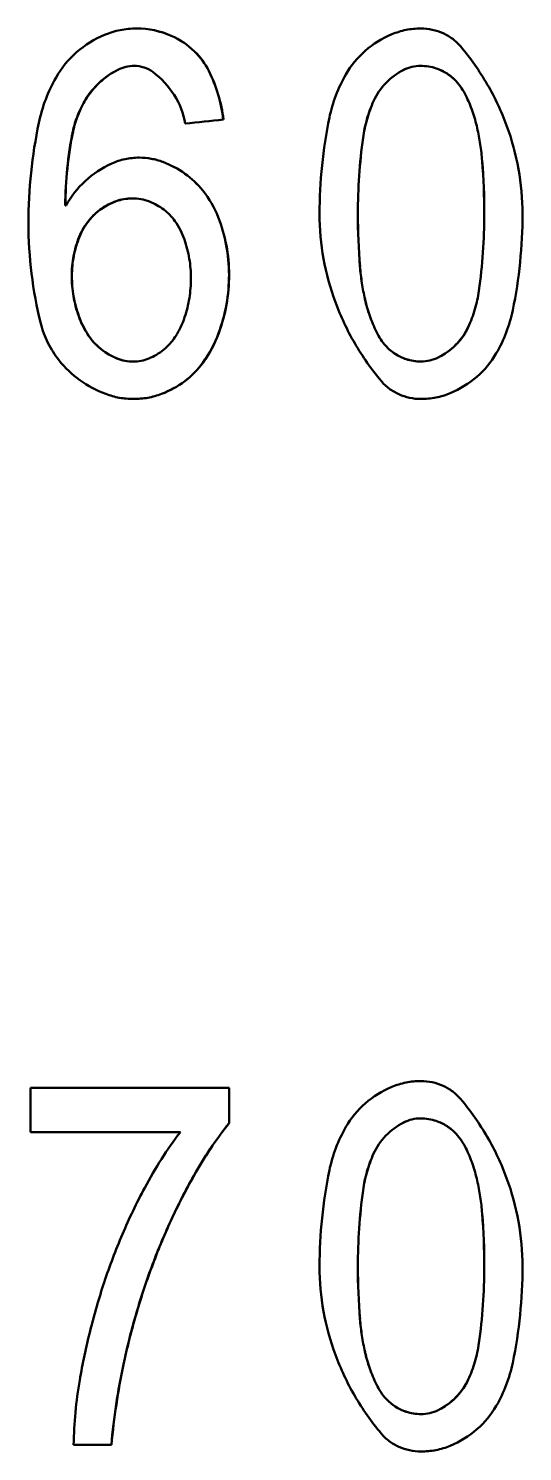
# Model space of a CAD drawing. Header units: millimetres. Extents: x -2015 to 3360, y -4745 to 2376.
# Drawn here: x 922.08 to 926.76, y 1737.73 to 1751.22 of the extents above; entities that cross this region are included whole.
import ezdxf

# ---------------------------------------------------------------- set-up
doc = ezdxf.new("R2010")
doc.units = ezdxf.units.MM
doc.header["$LTSCALE"] = 8
doc.layers.add('Visible (ISO)', color=7, linetype='Continuous', lineweight=50)

msp = doc.modelspace()

# ---------------------------------------------------------------- linework, layer by layer
at = {"layer": 'Visible (ISO)'}
for p, q in [((923.101, 1751.221), (923.099, 1751.221)), ((925.795, 1751.221), (925.795, 1751.221)), ((923.563, 1750.319), (923.561, 1750.319)), ((923.923, 1750.357), (923.922, 1750.357)), ((923.125, 1749.997), (923.124, 1749.997)), ((922.424, 1749.542), (922.431, 1749.542)), ((923.072, 1747.709), (923.07, 1747.709)), ((925.795, 1741.243), (925.795, 1741.243)), ((923.976, 1741.179), (922.093, 1741.179)), ((922.093, 1740.76), (922.093, 1741.179)), ((923.976, 1741.179), (923.976, 1740.844)), ((923.977, 1741.179), (923.976, 1741.179)), ((923.977, 1741.179), (923.977, 1740.844)), ((923.977, 1740.844), (923.976, 1740.844)), ((922.093, 1740.76), (923.515, 1740.76)), ((922.503, 1737.795), (922.861, 1737.795)), ((922.862, 1737.795), (922.861, 1737.795))]:
    msp.add_line(p, q, dxfattribs=at)
for centre, major_axis, ratio, start_param, end_param in [((926.008, 1750.338), (-19.466, -2.011), 0.01198, 4.818519, 4.837173), ((926.008, 1750.338), (-19.456, -2.011), 0.011986, 4.818518, 4.837172), ((919.912, 1749.462), (0.006, 6.485), 0.999795, 4.713418, 4.790933), ((919.908, 1749.462), (0.006, 6.488), 0.999795, 4.713418, 4.790893), ((923.039, 1749.318), (-0.356, -0.043), 0.809817, 4.568773, 4.993765), ((931.405, 1749.463), (-0.003, -6.213), 0.999215, 4.712978, 4.793217), ((931.409, 1749.463), (-0.003, -6.216), 0.999215, 4.712978, 4.793175), ((925.778, 1748.35), (-0.354, 0.04), 0.799462, 1.307883, 1.709568), ((925.778, 1748.35), (-0.354, 0.04), 0.800062, 1.308109, 1.709422), ((919.912, 1739.484), (0.006, 6.485), 0.999795, 4.713418, 4.790933), ((919.908, 1739.484), (0.006, 6.488), 0.999795, 4.713418, 4.790893), ((931.405, 1739.485), (-0.003, -6.213), 0.999215, 4.712978, 4.793217), ((931.409, 1739.485), (-0.003, -6.216), 0.999215, 4.712978, 4.793175), ((925.778, 1738.372), (-0.354, 0.04), 0.799462, 1.307883, 1.709568), ((925.778, 1738.372), (-0.354, 0.04), 0.800062, 1.308109, 1.709422)]:
    msp.add_ellipse(centre, major_axis=major_axis, ratio=ratio, start_param=start_param, end_param=end_param, dxfattribs=at)
for points, knots in [([(922.797, 1751.161), (922.844, 1751.181), (922.894, 1751.196), (922.995, 1751.216), (923.047, 1751.221), (923.099, 1751.221)], [0, 0, 0, 0, 0.01563817, 0.01563817, 0.03137434, 0.03137434, 0.03137434, 0.03137434]), ([(925.519, 1751.166), (925.562, 1751.184), (925.608, 1751.198), (925.7, 1751.217), (925.747, 1751.221), (925.795, 1751.221)], [0, 0, 0, 0, 0.014091, 0.014091, 0.02827231, 0.02827231, 0.02827231, 0.02827231]), ([(925.795, 1751.221), (925.831, 1751.221), (925.867, 1751.218), (925.938, 1751.202), (925.972, 1751.191), (926.037, 1751.162), (926.068, 1751.143), (926.124, 1751.101), (926.15, 1751.077), (926.172, 1751.05)], [0, 0, 0, 0, 0.01087225, 0.01087225, 0.02166283, 0.02166283, 0.03231179, 0.03231179, 0.04278236, 0.04278236, 0.04278236, 0.04278236]), ([(922.337, 1750.758), (922.388, 1750.848), (922.454, 1750.928), (922.61, 1751.065), (922.7, 1751.121), (922.797, 1751.161)], [0, 0, 0, 0, 0.03098801, 0.03098801, 0.0627208, 0.0627208, 0.0627208, 0.0627208]), ([(925.083, 1750.786), (925.131, 1750.871), (925.194, 1750.946), (925.342, 1751.075), (925.427, 1751.128), (925.519, 1751.166)], [0, 0, 0, 0, 0.02907119, 0.02907119, 0.05883924, 0.05883924, 0.05883924, 0.05883924]), ([(926.172, 1751.05), (926.266, 1750.938), (926.35, 1750.818), (926.496, 1750.567), (926.557, 1750.436), (926.657, 1750.167), (926.694, 1750.029), (926.745, 1749.748), (926.758, 1749.605), (926.758, 1749.463)], [0, 0, 0, 0, 0.043807, 0.043807, 0.0870851, 0.0870851, 0.1299533, 0.1299533, 0.172765, 0.172765, 0.172765, 0.172765]), ([(922.922, 1750.83), (922.859, 1750.798), (922.8, 1750.757), (922.697, 1750.662), (922.652, 1750.608), (922.616, 1750.548)], [0, 0, 0, 0, 0.02146869, 0.02146869, 0.04249071, 0.04249071, 0.04249071, 0.04249071]), ([(923.077, 1750.867), (923.05, 1750.867), (923.023, 1750.864), (922.971, 1750.851), (922.946, 1750.842), (922.922, 1750.83)], [0, 0, 0, 0, 0.00817204, 0.00817204, 0.01627434, 0.01627434, 0.01627434, 0.01627434]), ([(923.077, 1750.867), (923.051, 1750.867), (923.024, 1750.864), (922.972, 1750.851), (922.947, 1750.842), (922.923, 1750.83)], [0.00015186, 0.00015186, 0.00015186, 0.00015186, 0.00816785, 0.00816785, 0.01626641, 0.01626641, 0.01626641, 0.01626641]), ([(923.253, 1750.81), (923.228, 1750.828), (923.2, 1750.842), (923.14, 1750.862), (923.108, 1750.867), (923.077, 1750.867)], [0, 0, 0, 0, 0.00941133, 0.00941133, 0.01895988, 0.01895988, 0.01895988, 0.01895988]), ([(923.561, 1750.319), (923.545, 1750.415), (923.509, 1750.507), (923.456, 1750.591), (923.403, 1750.675), (923.334, 1750.749), (923.253, 1750.81)], [-2.980197, -2.980197, -2.980197, -2.980197, -2.6121479, -2.6121479, -2.6121479, -2.2440988, -2.2440988, -2.2440988, -2.2440988]), ([(923.784, 1750.819), (923.82, 1750.747), (923.85, 1750.671), (923.896, 1750.516), (923.913, 1750.437), (923.922, 1750.357)], [0, 0, 0, 0, 0.02436699, 0.02436699, 0.0485598, 0.0485598, 0.0485598, 0.0485598]), ([(923.785, 1750.819), (923.821, 1750.747), (923.851, 1750.671), (923.897, 1750.516), (923.914, 1750.437), (923.923, 1750.357)], [0, 0, 0, 0, 0.02436474, 0.02436474, 0.04855659, 0.04855659, 0.04855659, 0.04855659]), ([(924.927, 1750.376), (924.942, 1750.448), (924.963, 1750.518), (925.015, 1750.656), (925.046, 1750.722), (925.083, 1750.786)], [0, 0, 0, 0, 0.02195878, 0.02195878, 0.04409052, 0.04409052, 0.04409052, 0.04409052]), ([(925.792, 1750.867), (925.764, 1750.867), (925.736, 1750.864), (925.682, 1750.851), (925.656, 1750.841), (925.631, 1750.829)], [0, 0, 0, 0, 0.00835341, 0.00835341, 0.01663391, 0.01663391, 0.01663391, 0.01663391]), ([(925.792, 1750.867), (925.764, 1750.867), (925.736, 1750.864), (925.682, 1750.851), (925.656, 1750.841), (925.632, 1750.829)], [0, 0, 0, 0, 0.00834912, 0.00834912, 0.01662582, 0.01662582, 0.01662582, 0.01662582]), ([(925.94, 1750.843), (925.916, 1750.851), (925.892, 1750.857), (925.842, 1750.865), (925.817, 1750.867), (925.792, 1750.867)], [0, 0, 0, 0, 0.00749917, 0.00749917, 0.01503178, 0.01503178, 0.01503178, 0.01503178]), ([(926.128, 1750.721), (926.103, 1750.749), (926.074, 1750.773), (926.01, 1750.814), (925.976, 1750.83), (925.94, 1750.843)], [0, 0, 0, 0, 0.01121573, 0.01121573, 0.02263574, 0.02263574, 0.02263574, 0.02263574]), ([(922.174, 1750.328), (922.19, 1750.403), (922.211, 1750.477), (922.266, 1750.621), (922.299, 1750.691), (922.337, 1750.758)], [0, 0, 0, 0, 0.02307242, 0.02307242, 0.04632643, 0.04632643, 0.04632643, 0.04632643]), ([(926.22, 1750.587), (926.208, 1750.611), (926.194, 1750.634), (926.164, 1750.679), (926.147, 1750.701), (926.128, 1750.721)], [0, 0, 0, 0, 0.00814539, 0.00814539, 0.01637582, 0.01637582, 0.01637582, 0.01637582]), ([(926.22, 1750.587), (926.208, 1750.611), (926.194, 1750.634), (926.164, 1750.679), (926.146, 1750.701), (926.128, 1750.721)], [0, 0, 0, 0, 0.00814431, 0.00814431, 0.0163731, 0.0163731, 0.0163731, 0.0163731]), ([(922.616, 1750.548), (922.588, 1750.501), (922.563, 1750.452), (922.523, 1750.35), (922.507, 1750.298), (922.496, 1750.245)], [0, 0, 0, 0, 0.01648868, 0.01648868, 0.03283364, 0.03283364, 0.03283364, 0.03283364]), ([(922.618, 1750.548), (922.589, 1750.501), (922.565, 1750.452), (922.525, 1750.35), (922.509, 1750.298), (922.498, 1750.245)], [0, 0, 0, 0, 0.01648675, 0.01648675, 0.03283083, 0.03283083, 0.03283083, 0.03283083]), ([(925.346, 1750.533), (925.321, 1750.478), (925.3, 1750.421), (925.267, 1750.304), (925.254, 1750.245), (925.246, 1750.185)], [0, 0, 0, 0, 0.0182188, 0.0182188, 0.03633571, 0.03633571, 0.03633571, 0.03633571]), ([(925.346, 1750.533), (925.322, 1750.478), (925.301, 1750.421), (925.267, 1750.304), (925.255, 1750.245), (925.247, 1750.185)], [0, 0, 0, 0, 0.01821749, 0.01821749, 0.03633384, 0.03633384, 0.03633384, 0.03633384]), ([(926.328, 1750.278), (926.316, 1750.331), (926.301, 1750.384), (926.265, 1750.487), (926.244, 1750.537), (926.22, 1750.587)], [0, 0, 0, 0, 0.01633595, 0.01633595, 0.03276173, 0.03276173, 0.03276173, 0.03276173]), ([(926.328, 1750.278), (926.316, 1750.331), (926.301, 1750.384), (926.265, 1750.487), (926.244, 1750.537), (926.22, 1750.587)], [0, 0, 0, 0, 0.01633527, 0.01633527, 0.03275973, 0.03275973, 0.03275973, 0.03275973]), ([(922.075, 1749.376), (922.075, 1749.536), (922.083, 1749.696), (922.116, 1750.013), (922.141, 1750.172), (922.174, 1750.328)], [0, 0, 0, 0, 0.04791856, 0.04791856, 0.09591609, 0.09591609, 0.09591609, 0.09591609]), ([(922.496, 1750.245), (922.472, 1750.129), (922.454, 1750.012), (922.43, 1749.778), (922.424, 1749.66), (922.424, 1749.542)], [0, 0, 0, 0, 0.03544048, 0.03544048, 0.07082363, 0.07082363, 0.07082363, 0.07082363]), ([(922.498, 1750.245), (922.474, 1750.129), (922.456, 1750.012), (922.432, 1749.778), (922.425, 1749.66), (922.425, 1749.542)], [0, 0, 0, 0, 0.03543966, 0.03543966, 0.07082243, 0.07082243, 0.07082243, 0.07082243]), ([(924.834, 1749.463), (924.834, 1749.616), (924.842, 1749.769), (924.873, 1750.074), (924.896, 1750.226), (924.927, 1750.376)], [0, 0, 0, 0, 0.04594796, 0.04594796, 0.09196619, 0.09196619, 0.09196619, 0.09196619]), ([(926.375, 1749.965), (926.371, 1750.018), (926.365, 1750.07), (926.35, 1750.175), (926.34, 1750.227), (926.328, 1750.278)], [0, 0, 0, 0, 0.01585173, 0.01585173, 0.03170337, 0.03170337, 0.03170337, 0.03170337]), ([(926.375, 1749.965), (926.371, 1750.018), (926.365, 1750.07), (926.349, 1750.175), (926.34, 1750.227), (926.328, 1750.278)], [0, 0, 0, 0, 0.01585153, 0.01585153, 0.03170296, 0.03170296, 0.03170296, 0.03170296]), ([(925.246, 1750.185), (925.23, 1750.066), (925.217, 1749.945), (925.201, 1749.704), (925.197, 1749.584), (925.197, 1749.463)], [0, 0, 0, 0, 0.0362469, 0.0362469, 0.07249386, 0.07249386, 0.07249386, 0.07249386]), ([(925.247, 1750.185), (925.23, 1750.066), (925.218, 1749.945), (925.201, 1749.704), (925.197, 1749.584), (925.197, 1749.463)], [0, 0, 0, 0, 0.03624663, 0.03624663, 0.07249332, 0.07249332, 0.07249332, 0.07249332]), ([(922.865, 1749.942), (922.905, 1749.96), (922.947, 1749.974), (923.034, 1749.992), (923.079, 1749.997), (923.124, 1749.997)], [0, 0, 0, 0, 0.01344433, 0.01344433, 0.02698332, 0.02698332, 0.02698332, 0.02698332]), ([(923.124, 1749.997), (923.162, 1749.997), (923.201, 1749.993), (923.276, 1749.98), (923.313, 1749.97), (923.349, 1749.956)], [0, 0, 0, 0, 0.01163003, 0.01163003, 0.02320005, 0.02320005, 0.02320005, 0.02320005]), ([(923.125, 1749.997), (923.164, 1749.997), (923.202, 1749.993), (923.277, 1749.98), (923.314, 1749.97), (923.35, 1749.956)], [0, 0, 0, 0, 0.01162388, 0.01162388, 0.02318813, 0.02318813, 0.02318813, 0.02318813]), ([(922.431, 1749.542), (922.478, 1749.629), (922.54, 1749.708), (922.687, 1749.844), (922.773, 1749.9), (922.865, 1749.942)], [0, 0, 0, 0, 0.029865, 0.029865, 0.06044958, 0.06044958, 0.06044958, 0.06044958]), ([(922.905, 1749.584), (922.856, 1749.566), (922.81, 1749.542), (922.725, 1749.483), (922.686, 1749.448), (922.653, 1749.408)], [0, 0, 0, 0, 0.01582522, 0.01582522, 0.03135101, 0.03135101, 0.03135101, 0.03135101]), ([(923.056, 1749.61), (923.03, 1749.61), (923.005, 1749.608), (922.954, 1749.599), (922.929, 1749.593), (922.905, 1749.584)], [0, 0, 0, 0, 0.00779002, 0.00779002, 0.01554162, 0.01554162, 0.01554162, 0.01554162]), ([(923.222, 1749.58), (923.196, 1749.59), (923.168, 1749.598), (923.113, 1749.608), (923.084, 1749.61), (923.056, 1749.61)], [0, 0, 0, 0, 0.00854858, 0.00854858, 0.01714248, 0.01714248, 0.01714248, 0.01714248]), ([(923.463, 1749.396), (923.434, 1749.437), (923.398, 1749.474), (923.316, 1749.536), (923.27, 1749.562), (923.222, 1749.58)], [0, 0, 0, 0, 0.01532328, 0.01532328, 0.03098433, 0.03098433, 0.03098433, 0.03098433]), ([(923.976, 1748.887), (923.976, 1748.98), (923.967, 1749.074), (923.932, 1749.257), (923.907, 1749.346), (923.873, 1749.433)], [-0.05592269, -0.05592269, -0.05592269, -0.05592269, -0.02795895, -0.02795895, 0, 0, 0, 0]), ([(925.418, 1747.88), (925.325, 1747.992), (925.241, 1748.111), (925.096, 1748.361), (925.034, 1748.492), (924.935, 1748.76), (924.897, 1748.898), (924.847, 1749.178), (924.834, 1749.32), (924.834, 1749.463)], [0, 0, 0, 0, 0.0436851, 0.0436851, 0.0868429, 0.0868429, 0.129592, 0.129592, 0.1722832, 0.1722832, 0.1722832, 0.1722832]), ([(926.345, 1748.735), (926.361, 1748.856), (926.374, 1748.977), (926.391, 1749.22), (926.395, 1749.341), (926.395, 1749.463)], [0, 0, 0, 0, 0.0364797, 0.0364797, 0.07295946, 0.07295946, 0.07295946, 0.07295946]), ([(926.345, 1748.735), (926.361, 1748.856), (926.374, 1748.977), (926.39, 1749.22), (926.395, 1749.341), (926.395, 1749.463)], [0, 0, 0, 0, 0.03647941, 0.03647941, 0.0729589, 0.0729589, 0.0729589, 0.0729589]), ([(926.758, 1749.463), (926.758, 1749.31), (926.75, 1749.157), (926.719, 1748.852), (926.696, 1748.7), (926.665, 1748.55)], [0, 0, 0, 0, 0.04591624, 0.04591624, 0.09190288, 0.09190288, 0.09190288, 0.09190288]), ([(922.192, 1748.425), (922.153, 1748.58), (922.124, 1748.738), (922.085, 1749.056), (922.075, 1749.216), (922.075, 1749.376)], [0, 0, 0, 0, 0.04812957, 0.04812957, 0.09614963, 0.09614963, 0.09614963, 0.09614963]), ([(922.653, 1749.408), (922.633, 1749.384), (922.614, 1749.358), (922.582, 1749.303), (922.568, 1749.275), (922.556, 1749.246)], [0, 0, 0, 0, 0.00960762, 0.00960762, 0.01911243, 0.01911243, 0.01911243, 0.01911243]), ([(922.655, 1749.408), (922.635, 1749.384), (922.616, 1749.358), (922.584, 1749.303), (922.57, 1749.275), (922.558, 1749.246)], [0, 0, 0, 0, 0.00960589, 0.00960589, 0.01910966, 0.01910966, 0.01910966, 0.01910966]), ([(923.554, 1749.22), (923.543, 1749.251), (923.53, 1749.281), (923.5, 1749.34), (923.483, 1749.369), (923.463, 1749.396)], [0, 0, 0, 0, 0.00986716, 0.00986716, 0.01982192, 0.01982192, 0.01982192, 0.01982192]), ([(922.556, 1749.246), (922.533, 1749.187), (922.515, 1749.126), (922.491, 1749.002), (922.485, 1748.939), (922.485, 1748.876)], [0, 0, 0, 0, 0.01900306, 0.01900306, 0.03790584, 0.03790584, 0.03790584, 0.03790584]), ([(922.558, 1749.246), (922.535, 1749.187), (922.517, 1749.126), (922.493, 1749.002), (922.487, 1748.939), (922.487, 1748.876)], [0, 0, 0, 0, 0.01900202, 0.01900202, 0.03790449, 0.03790449, 0.03790449, 0.03790449]), ([(923.615, 1748.853), (923.615, 1748.915), (923.61, 1748.977), (923.589, 1749.1), (923.574, 1749.161), (923.554, 1749.22)], [0, 0, 0, 0, 0.01867427, 0.01867427, 0.03742434, 0.03742434, 0.03742434, 0.03742434]), ([(925.217, 1748.965), (925.221, 1748.912), (925.227, 1748.86), (925.243, 1748.756), (925.253, 1748.705), (925.264, 1748.654)], [0, 0, 0, 0, 0.01574971, 0.01574971, 0.03149932, 0.03149932, 0.03149932, 0.03149932]), ([(925.217, 1748.965), (925.222, 1748.912), (925.228, 1748.86), (925.243, 1748.756), (925.253, 1748.705), (925.265, 1748.654)], [0, 0, 0, 0, 0.0157495, 0.0157495, 0.0314989, 0.0314989, 0.0314989, 0.0314989]), ([(922.485, 1748.876), (922.485, 1748.811), (922.491, 1748.747), (922.513, 1748.619), (922.529, 1748.556), (922.551, 1748.495)], [0, 0, 0, 0, 0.01942364, 0.01942364, 0.0389315, 0.0389315, 0.0389315, 0.0389315]), ([(922.487, 1748.876), (922.487, 1748.811), (922.492, 1748.747), (922.514, 1748.619), (922.531, 1748.556), (922.553, 1748.495)], [0, 0, 0, 0, 0.0194235, 0.0194235, 0.03893061, 0.03893061, 0.03893061, 0.03893061]), ([(923.555, 1748.483), (923.575, 1748.543), (923.59, 1748.604), (923.61, 1748.728), (923.615, 1748.79), (923.615, 1748.853)], [0, 0, 0, 0, 0.01886408, 0.01886408, 0.03765658, 0.03765658, 0.03765658, 0.03765658]), ([(923.976, 1748.887), (923.976, 1748.793), (923.968, 1748.698), (923.934, 1748.512), (923.909, 1748.421), (923.877, 1748.332)], [0, 0, 0, 0, 0.02838006, 0.02838006, 0.0567566, 0.0567566, 0.0567566, 0.0567566]), ([(925.264, 1748.654), (925.276, 1748.6), (925.291, 1748.548), (925.328, 1748.445), (925.349, 1748.394), (925.373, 1748.345)], [0, 0, 0, 0, 0.01636565, 0.01636565, 0.03281947, 0.03281947, 0.03281947, 0.03281947]), ([(925.265, 1748.654), (925.277, 1748.6), (925.292, 1748.548), (925.328, 1748.445), (925.349, 1748.394), (925.373, 1748.345)], [0, 0, 0, 0, 0.01636497, 0.01636497, 0.03281748, 0.03281748, 0.03281748, 0.03281748]), ([(926.243, 1748.391), (926.269, 1748.446), (926.29, 1748.502), (926.324, 1748.618), (926.336, 1748.676), (926.345, 1748.735)], [0, 0, 0, 0, 0.01805894, 0.01805894, 0.03601173, 0.03601173, 0.03601173, 0.03601173]), ([(926.244, 1748.391), (926.269, 1748.446), (926.29, 1748.502), (926.324, 1748.618), (926.337, 1748.676), (926.345, 1748.735)], [0, 0, 0, 0, 0.0180603, 0.0180603, 0.03601367, 0.03601367, 0.03601367, 0.03601367]), ([(922.551, 1748.495), (922.563, 1748.461), (922.577, 1748.427), (922.611, 1748.363), (922.63, 1748.331), (922.65, 1748.301)], [0, 0, 0, 0, 0.01089541, 0.01089541, 0.02188265, 0.02188265, 0.02188265, 0.02188265]), ([(922.553, 1748.495), (922.565, 1748.461), (922.579, 1748.427), (922.613, 1748.363), (922.631, 1748.331), (922.652, 1748.301)], [0, 0, 0, 0, 0.01089448, 0.01089448, 0.02188015, 0.02188015, 0.02188015, 0.02188015]), ([(926.665, 1748.55), (926.65, 1748.479), (926.629, 1748.409), (926.577, 1748.272), (926.546, 1748.205), (926.509, 1748.142)], [0, 0, 0, 0, 0.02187074, 0.02187074, 0.0439155, 0.0439155, 0.0439155, 0.0439155]), ([(922.365, 1748.075), (922.324, 1748.126), (922.289, 1748.182), (922.231, 1748.3), (922.208, 1748.361), (922.192, 1748.425)], [0, 0, 0, 0, 0.01988125, 0.01988125, 0.03950879, 0.03950879, 0.03950879, 0.03950879]), ([(923.463, 1748.294), (923.483, 1748.324), (923.5, 1748.354), (923.531, 1748.418), (923.544, 1748.45), (923.555, 1748.483)], [0, 0, 0, 0, 0.01058484, 0.01058484, 0.02108684, 0.02108684, 0.02108684, 0.02108684]), ([(925.958, 1748.101), (926.02, 1748.133), (926.078, 1748.174), (926.175, 1748.273), (926.215, 1748.329), (926.244, 1748.391)], [0, 0, 0, 0, 0.02103243, 0.02103243, 0.04155381, 0.04155381, 0.04155381, 0.04155381]), ([(922.65, 1748.301), (922.683, 1748.255), (922.722, 1748.214), (922.811, 1748.144), (922.861, 1748.115), (922.914, 1748.093)], [0, 0, 0, 0, 0.01696328, 0.01696328, 0.03429278, 0.03429278, 0.03429278, 0.03429278]), ([(923.215, 1748.093), (923.266, 1748.113), (923.313, 1748.141), (923.397, 1748.21), (923.434, 1748.25), (923.463, 1748.294)], [0, 0, 0, 0, 0.01651512, 0.01651512, 0.03266724, 0.03266724, 0.03266724, 0.03266724]), ([(925.373, 1748.345), (925.385, 1748.32), (925.398, 1748.297), (925.429, 1748.251), (925.446, 1748.23), (925.465, 1748.209)], [0, 0, 0, 0, 0.00816866, 0.00816866, 0.016422, 0.016422, 0.016422, 0.016422]), ([(925.373, 1748.345), (925.385, 1748.32), (925.399, 1748.297), (925.429, 1748.251), (925.446, 1748.23), (925.465, 1748.209)], [0, 0, 0, 0, 0.00816759, 0.00816759, 0.01641929, 0.01641929, 0.01641929, 0.01641929]), ([(922.914, 1748.093), (922.938, 1748.084), (922.963, 1748.076), (923.015, 1748.066), (923.041, 1748.064), (923.068, 1748.064)], [0, 0, 0, 0, 0.00794775, 0.00794775, 0.01594272, 0.01594272, 0.01594272, 0.01594272]), ([(922.915, 1748.093), (922.94, 1748.084), (922.965, 1748.076), (923.016, 1748.066), (923.042, 1748.064), (923.068, 1748.064)], [0, 0, 0, 0, 0.00794395, 0.00794395, 0.01578249, 0.01578249, 0.01578249, 0.01578249]), ([(923.068, 1748.064), (923.093, 1748.064), (923.118, 1748.066), (923.168, 1748.076), (923.192, 1748.083), (923.215, 1748.093)], [0, 0, 0, 0, 0.00766915, 0.00766915, 0.01529186, 0.01529186, 0.01529186, 0.01529186]), ([(925.465, 1748.209), (925.49, 1748.181), (925.519, 1748.157), (925.584, 1748.115), (925.619, 1748.099), (925.655, 1748.086)], [0, 0, 0, 0, 0.01135824, 0.01135824, 0.0229261, 0.0229261, 0.0229261, 0.0229261]), ([(925.796, 1748.064), (925.824, 1748.064), (925.852, 1748.067), (925.906, 1748.08), (925.933, 1748.089), (925.958, 1748.101)], [0, 0, 0, 0, 0.00840975, 0.00840975, 0.01674845, 0.01674845, 0.01674845, 0.01674845]), ([(926.509, 1748.142), (926.461, 1748.058), (926.398, 1747.983), (926.25, 1747.855), (926.165, 1747.803), (926.073, 1747.764)], [0, 0, 0, 0, 0.02895113, 0.02895113, 0.05859624, 0.05859624, 0.05859624, 0.05859624]), ([(925.795, 1747.709), (925.759, 1747.709), (925.722, 1747.713), (925.652, 1747.728), (925.618, 1747.739), (925.553, 1747.769), (925.522, 1747.787), (925.466, 1747.829), (925.44, 1747.853), (925.418, 1747.88)], [0, 0, 0, 0, 0.01084531, 0.01084531, 0.02160922, 0.02160922, 0.03223192, 0.03223192, 0.04267677, 0.04267677, 0.04267677, 0.04267677]), ([(923.07, 1747.709), (923.025, 1747.709), (922.98, 1747.713), (922.892, 1747.729), (922.849, 1747.741), (922.807, 1747.757)], [0, 0, 0, 0, 0.01365201, 0.01365201, 0.02723397, 0.02723397, 0.02723397, 0.02723397]), ([(923.336, 1747.757), (923.294, 1747.741), (923.25, 1747.729), (923.161, 1747.713), (923.116, 1747.709), (923.07, 1747.709)], [0, 0, 0, 0, 0.0136719, 0.0136719, 0.02741504, 0.02741504, 0.02741504, 0.02741504]), ([(923.337, 1747.757), (923.295, 1747.741), (923.251, 1747.729), (923.162, 1747.713), (923.117, 1747.709), (923.072, 1747.709)], [0, 0, 0, 0, 0.01366508, 0.01366508, 0.02740095, 0.02740095, 0.02740095, 0.02740095]), ([(926.073, 1747.764), (926.029, 1747.746), (925.984, 1747.732), (925.89, 1747.714), (925.842, 1747.709), (925.795, 1747.709)], [0, 0, 0, 0, 0.0142434, 0.0142434, 0.02857688, 0.02857688, 0.02857688, 0.02857688]), ([(925.519, 1741.188), (925.562, 1741.206), (925.608, 1741.22), (925.7, 1741.239), (925.747, 1741.243), (925.795, 1741.243)], [0, 0, 0, 0, 0.014091, 0.014091, 0.02827231, 0.02827231, 0.02827231, 0.02827231]), ([(925.795, 1741.243), (925.831, 1741.243), (925.867, 1741.239), (925.938, 1741.224), (925.972, 1741.213), (926.037, 1741.184), (926.068, 1741.165), (926.124, 1741.123), (926.15, 1741.099), (926.172, 1741.072)], [0, 0, 0, 0, 0.01087225, 0.01087225, 0.02166283, 0.02166283, 0.03231179, 0.03231179, 0.04278236, 0.04278236, 0.04278236, 0.04278236]), ([(925.083, 1740.808), (925.131, 1740.892), (925.194, 1740.968), (925.342, 1741.097), (925.427, 1741.15), (925.519, 1741.188)], [0, 0, 0, 0, 0.02907119, 0.02907119, 0.05883924, 0.05883924, 0.05883924, 0.05883924]), ([(926.172, 1741.072), (926.266, 1740.96), (926.35, 1740.84), (926.496, 1740.589), (926.557, 1740.458), (926.657, 1740.189), (926.694, 1740.051), (926.745, 1739.77), (926.758, 1739.627), (926.758, 1739.485)], [0, 0, 0, 0, 0.043807, 0.043807, 0.0870851, 0.0870851, 0.1299533, 0.1299533, 0.172765, 0.172765, 0.172765, 0.172765]), ([(924.927, 1740.398), (924.942, 1740.47), (924.963, 1740.54), (925.015, 1740.677), (925.046, 1740.744), (925.083, 1740.808)], [0, 0, 0, 0, 0.02195878, 0.02195878, 0.04409052, 0.04409052, 0.04409052, 0.04409052]), ([(925.792, 1740.889), (925.764, 1740.889), (925.736, 1740.886), (925.682, 1740.873), (925.656, 1740.863), (925.631, 1740.851)], [0, 0, 0, 0, 0.00835341, 0.00835341, 0.01663391, 0.01663391, 0.01663391, 0.01663391]), ([(925.792, 1740.889), (925.764, 1740.889), (925.736, 1740.886), (925.682, 1740.873), (925.656, 1740.863), (925.632, 1740.851)], [0, 0, 0, 0, 0.00834912, 0.00834912, 0.01662582, 0.01662582, 0.01662582, 0.01662582]), ([(925.94, 1740.865), (925.916, 1740.873), (925.892, 1740.879), (925.842, 1740.887), (925.817, 1740.889), (925.792, 1740.889)], [0, 0, 0, 0, 0.00749917, 0.00749917, 0.01503178, 0.01503178, 0.01503178, 0.01503178]), ([(926.128, 1740.743), (926.103, 1740.771), (926.074, 1740.795), (926.01, 1740.836), (925.976, 1740.852), (925.94, 1740.865)], [0, 0, 0, 0, 0.01121573, 0.01121573, 0.02263574, 0.02263574, 0.02263574, 0.02263574]), ([(923.515, 1740.76), (923.452, 1740.677), (923.392, 1740.591), (923.279, 1740.415), (923.226, 1740.325), (923.177, 1740.232)], [-0.06290511, -0.06290511, -0.06290511, -0.06290511, -0.03145271, -0.03145271, 0, 0, 0, 0]), ([(926.22, 1740.608), (926.208, 1740.633), (926.194, 1740.656), (926.164, 1740.701), (926.147, 1740.723), (926.128, 1740.743)], [0, 0, 0, 0, 0.00814539, 0.00814539, 0.01637582, 0.01637582, 0.01637582, 0.01637582]), ([(926.22, 1740.608), (926.208, 1740.633), (926.194, 1740.656), (926.164, 1740.701), (926.146, 1740.723), (926.128, 1740.743)], [0, 0, 0, 0, 0.00814431, 0.00814431, 0.0163731, 0.0163731, 0.0163731, 0.0163731]), ([(925.346, 1740.555), (925.321, 1740.5), (925.3, 1740.443), (925.267, 1740.326), (925.254, 1740.267), (925.246, 1740.207)], [0, 0, 0, 0, 0.0182188, 0.0182188, 0.03633571, 0.03633571, 0.03633571, 0.03633571]), ([(925.346, 1740.555), (925.322, 1740.5), (925.301, 1740.443), (925.267, 1740.326), (925.255, 1740.267), (925.247, 1740.207)], [0, 0, 0, 0, 0.01821749, 0.01821749, 0.03633384, 0.03633384, 0.03633384, 0.03633384]), ([(926.328, 1740.3), (926.316, 1740.353), (926.301, 1740.406), (926.265, 1740.509), (926.244, 1740.559), (926.22, 1740.608)], [0, 0, 0, 0, 0.01633595, 0.01633595, 0.03276173, 0.03276173, 0.03276173, 0.03276173]), ([(926.328, 1740.3), (926.316, 1740.353), (926.301, 1740.406), (926.265, 1740.509), (926.244, 1740.559), (926.22, 1740.608)], [0, 0, 0, 0, 0.01633527, 0.01633527, 0.03275973, 0.03275973, 0.03275973, 0.03275973]), ([(924.834, 1739.485), (924.834, 1739.638), (924.842, 1739.791), (924.873, 1740.096), (924.896, 1740.248), (924.927, 1740.398)], [0, 0, 0, 0, 0.04594796, 0.04594796, 0.09196619, 0.09196619, 0.09196619, 0.09196619]), ([(923.241, 1739.477), (923.296, 1739.627), (923.358, 1739.775), (923.491, 1740.064), (923.564, 1740.207), (923.642, 1740.346)], [-0.09588716, -0.09588716, -0.09588716, -0.09588716, -0.04794317, -0.04794317, 0, 0, 0, 0]), ([(923.643, 1740.346), (923.565, 1740.206), (923.492, 1740.064), (923.359, 1739.774), (923.298, 1739.627), (923.243, 1739.477)], [0, 0, 0, 0, 0.04804496, 0.04804496, 0.09587349, 0.09587349, 0.09587349, 0.09587349]), ([(926.375, 1739.987), (926.371, 1740.04), (926.365, 1740.092), (926.35, 1740.197), (926.34, 1740.249), (926.328, 1740.3)], [0, 0, 0, 0, 0.01585173, 0.01585173, 0.03170337, 0.03170337, 0.03170337, 0.03170337]), ([(926.375, 1739.987), (926.371, 1740.04), (926.365, 1740.092), (926.349, 1740.197), (926.34, 1740.249), (926.328, 1740.3)], [0, 0, 0, 0, 0.01585153, 0.01585153, 0.03170296, 0.03170296, 0.03170296, 0.03170296]), ([(922.793, 1739.335), (922.844, 1739.49), (922.902, 1739.642), (923.03, 1739.941), (923.1, 1740.088), (923.177, 1740.232)], [0, 0, 0, 0, 0.04883878, 0.04883878, 0.09791039, 0.09791039, 0.09791039, 0.09791039]), ([(925.246, 1740.207), (925.23, 1740.088), (925.217, 1739.967), (925.201, 1739.726), (925.197, 1739.606), (925.197, 1739.485)], [0, 0, 0, 0, 0.0362469, 0.0362469, 0.07249386, 0.07249386, 0.07249386, 0.07249386]), ([(925.247, 1740.207), (925.23, 1740.088), (925.218, 1739.967), (925.201, 1739.726), (925.197, 1739.606), (925.197, 1739.485)], [0, 0, 0, 0, 0.03624663, 0.03624663, 0.07249332, 0.07249332, 0.07249332, 0.07249332]), ([(923.241, 1739.477), (923.186, 1739.327), (923.136, 1739.175), (923.047, 1738.867), (923.008, 1738.712), (922.975, 1738.556)], [0, 0, 0, 0, 0.04812619, 0.04812619, 0.09610997, 0.09610997, 0.09610997, 0.09610997]), ([(923.243, 1739.477), (923.187, 1739.327), (923.137, 1739.175), (923.048, 1738.867), (923.009, 1738.712), (922.976, 1738.556)], [0, 0, 0, 0, 0.04812166, 0.04812166, 0.09610249, 0.09610249, 0.09610249, 0.09610249]), ([(925.418, 1737.902), (925.325, 1738.014), (925.241, 1738.133), (925.096, 1738.383), (925.034, 1738.514), (924.935, 1738.782), (924.897, 1738.92), (924.847, 1739.2), (924.834, 1739.342), (924.834, 1739.485)], [0, 0, 0, 0, 0.0436851, 0.0436851, 0.0868429, 0.0868429, 0.129592, 0.129592, 0.1722832, 0.1722832, 0.1722832, 0.1722832]), ([(926.345, 1738.757), (926.361, 1738.878), (926.374, 1738.999), (926.391, 1739.242), (926.395, 1739.363), (926.395, 1739.485)], [0, 0, 0, 0, 0.0364797, 0.0364797, 0.07295946, 0.07295946, 0.07295946, 0.07295946]), ([(926.345, 1738.757), (926.361, 1738.878), (926.374, 1738.999), (926.39, 1739.242), (926.395, 1739.363), (926.395, 1739.485)], [0, 0, 0, 0, 0.03647941, 0.03647941, 0.0729589, 0.0729589, 0.0729589, 0.0729589]), ([(926.758, 1739.485), (926.758, 1739.332), (926.75, 1739.179), (926.719, 1738.874), (926.696, 1738.722), (926.665, 1738.572)], [0, 0, 0, 0, 0.04591624, 0.04591624, 0.09190288, 0.09190288, 0.09190288, 0.09190288]), ([(922.561, 1738.407), (922.588, 1738.564), (922.621, 1738.72), (922.699, 1739.03), (922.743, 1739.184), (922.793, 1739.335)], [0, 0, 0, 0, 0.04784045, 0.04784045, 0.09580959, 0.09580959, 0.09580959, 0.09580959]), ([(925.217, 1738.987), (925.221, 1738.934), (925.227, 1738.882), (925.243, 1738.778), (925.253, 1738.727), (925.264, 1738.676)], [0, 0, 0, 0, 0.01574971, 0.01574971, 0.03149932, 0.03149932, 0.03149932, 0.03149932]), ([(925.217, 1738.987), (925.222, 1738.934), (925.228, 1738.882), (925.243, 1738.778), (925.253, 1738.727), (925.265, 1738.676)], [0, 0, 0, 0, 0.0157495, 0.0157495, 0.0314989, 0.0314989, 0.0314989, 0.0314989]), ([(925.264, 1738.676), (925.276, 1738.622), (925.291, 1738.57), (925.328, 1738.467), (925.349, 1738.416), (925.373, 1738.367)], [0, 0, 0, 0, 0.01636565, 0.01636565, 0.03281947, 0.03281947, 0.03281947, 0.03281947]), ([(925.265, 1738.676), (925.277, 1738.622), (925.292, 1738.57), (925.328, 1738.467), (925.349, 1738.416), (925.373, 1738.367)], [0, 0, 0, 0, 0.01636497, 0.01636497, 0.03281748, 0.03281748, 0.03281748, 0.03281748]), ([(926.243, 1738.413), (926.269, 1738.468), (926.29, 1738.524), (926.324, 1738.64), (926.336, 1738.698), (926.345, 1738.757)], [0, 0, 0, 0, 0.01805894, 0.01805894, 0.03601173, 0.03601173, 0.03601173, 0.03601173]), ([(926.244, 1738.413), (926.269, 1738.468), (926.29, 1738.524), (926.324, 1738.64), (926.337, 1738.698), (926.345, 1738.757)], [0, 0, 0, 0, 0.0180603, 0.0180603, 0.03601367, 0.03601367, 0.03601367, 0.03601367]), ([(922.975, 1738.556), (922.948, 1738.43), (922.925, 1738.304), (922.887, 1738.05), (922.872, 1737.923), (922.861, 1737.795)], [0, 0, 0, 0, 0.03850254, 0.03850254, 0.07695269, 0.07695269, 0.07695269, 0.07695269]), ([(922.976, 1738.556), (922.949, 1738.43), (922.927, 1738.304), (922.889, 1738.05), (922.874, 1737.923), (922.862, 1737.795)], [0, 0, 0, 0, 0.03850145, 0.03850145, 0.07695097, 0.07695097, 0.07695097, 0.07695097]), ([(926.665, 1738.572), (926.65, 1738.501), (926.629, 1738.431), (926.577, 1738.294), (926.546, 1738.227), (926.509, 1738.164)], [0, 0, 0, 0, 0.02187074, 0.02187074, 0.0439155, 0.0439155, 0.0439155, 0.0439155]), ([(922.503, 1737.795), (922.505, 1737.898), (922.511, 1738), (922.53, 1738.205), (922.544, 1738.306), (922.561, 1738.407)], [0, 0, 0, 0, 0.03076945, 0.03076945, 0.06153877, 0.06153877, 0.06153877, 0.06153877]), ([(925.958, 1738.123), (926.02, 1738.155), (926.078, 1738.196), (926.175, 1738.295), (926.215, 1738.351), (926.244, 1738.413)], [0, 0, 0, 0, 0.02103243, 0.02103243, 0.04155381, 0.04155381, 0.04155381, 0.04155381]), ([(925.373, 1738.367), (925.385, 1738.342), (925.398, 1738.319), (925.429, 1738.273), (925.446, 1738.252), (925.465, 1738.231)], [0, 0, 0, 0, 0.00816866, 0.00816866, 0.016422, 0.016422, 0.016422, 0.016422]), ([(925.373, 1738.367), (925.385, 1738.342), (925.399, 1738.319), (925.429, 1738.273), (925.446, 1738.252), (925.465, 1738.231)], [0, 0, 0, 0, 0.00816759, 0.00816759, 0.01641929, 0.01641929, 0.01641929, 0.01641929]), ([(925.465, 1738.231), (925.49, 1738.203), (925.519, 1738.179), (925.584, 1738.137), (925.619, 1738.121), (925.655, 1738.108)], [0, 0, 0, 0, 0.01135824, 0.01135824, 0.0229261, 0.0229261, 0.0229261, 0.0229261]), ([(925.796, 1738.085), (925.824, 1738.085), (925.852, 1738.089), (925.906, 1738.101), (925.933, 1738.111), (925.958, 1738.123)], [0, 0, 0, 0, 0.00840975, 0.00840975, 0.01674845, 0.01674845, 0.01674845, 0.01674845]), ([(926.509, 1738.164), (926.461, 1738.08), (926.398, 1738.005), (926.25, 1737.877), (926.165, 1737.825), (926.073, 1737.786)], [0, 0, 0, 0, 0.02895113, 0.02895113, 0.05859624, 0.05859624, 0.05859624, 0.05859624]), ([(925.795, 1737.731), (925.759, 1737.731), (925.722, 1737.735), (925.652, 1737.75), (925.618, 1737.761), (925.553, 1737.791), (925.522, 1737.809), (925.466, 1737.851), (925.44, 1737.875), (925.418, 1737.902)], [0, 0, 0, 0, 0.01084531, 0.01084531, 0.02160922, 0.02160922, 0.03223192, 0.03223192, 0.04267677, 0.04267677, 0.04267677, 0.04267677]), ([(926.073, 1737.786), (926.029, 1737.768), (925.984, 1737.754), (925.89, 1737.736), (925.842, 1737.731), (925.795, 1737.731)], [0, 0, 0, 0, 0.0142434, 0.0142434, 0.02857688, 0.02857688, 0.02857688, 0.02857688])]:
    msp.add_open_spline(points, degree=3, knots=knots, dxfattribs=at)
for points in [[(923.099, 1751.221), (923.212, 1751.221), (923.325, 1751.198), (923.427, 1751.152)], [(923.101, 1751.221), (923.214, 1751.221), (923.327, 1751.198), (923.429, 1751.152)], [(923.427, 1751.152), (923.51, 1751.115), (923.585, 1751.065), (923.648, 1751.004)], [(923.429, 1751.152), (923.511, 1751.115), (923.586, 1751.065), (923.649, 1751.004)], [(923.648, 1751.004), (923.704, 1750.95), (923.75, 1750.887), (923.784, 1750.819)], [(923.649, 1751.004), (923.705, 1750.95), (923.751, 1750.887), (923.785, 1750.819)], [(922.923, 1750.83), (922.796, 1750.765), (922.689, 1750.666), (922.618, 1750.548)], [(925.631, 1750.829), (925.504, 1750.764), (925.402, 1750.658), (925.346, 1750.533)], [(925.632, 1750.829), (925.504, 1750.764), (925.402, 1750.658), (925.346, 1750.533)], [(926.128, 1750.721), (926.088, 1750.764), (926.039, 1750.8), (925.984, 1750.825)], [(923.349, 1749.956), (923.498, 1749.9), (923.631, 1749.805), (923.727, 1749.685)], [(923.35, 1749.956), (923.5, 1749.9), (923.632, 1749.805), (923.728, 1749.685)], [(922.907, 1749.584), (922.808, 1749.548), (922.72, 1749.486), (922.655, 1749.408)], [(923.727, 1749.685), (923.788, 1749.608), (923.838, 1749.523), (923.873, 1749.433)], [(923.728, 1749.685), (923.789, 1749.608), (923.839, 1749.523), (923.874, 1749.433)], [(923.874, 1749.433), (923.942, 1749.259), (923.977, 1749.073), (923.977, 1748.887)], [(923.977, 1748.887), (923.977, 1748.699), (923.943, 1748.51), (923.878, 1748.332)], [(925.984, 1748.115), (926.099, 1748.18), (926.191, 1748.277), (926.243, 1748.391)], [(922.652, 1748.301), (922.716, 1748.21), (922.808, 1748.137), (922.915, 1748.093)], [(923.877, 1748.332), (923.84, 1748.233), (923.79, 1748.139), (923.728, 1748.053)], [(923.878, 1748.332), (923.841, 1748.233), (923.791, 1748.139), (923.729, 1748.053)], [(925.465, 1748.209), (925.515, 1748.154), (925.582, 1748.111), (925.656, 1748.086)], [(922.807, 1747.757), (922.632, 1747.822), (922.477, 1747.934), (922.365, 1748.075)], [(923.728, 1748.053), (923.633, 1747.921), (923.494, 1747.817), (923.336, 1747.757)], [(923.729, 1748.053), (923.634, 1747.921), (923.495, 1747.817), (923.337, 1747.757)], [(923.976, 1740.844), (923.851, 1740.686), (923.739, 1740.52), (923.642, 1740.346)], [(923.977, 1740.844), (923.852, 1740.686), (923.74, 1740.52), (923.643, 1740.346)], [(925.631, 1740.851), (925.504, 1740.786), (925.402, 1740.68), (925.346, 1740.555)], [(925.632, 1740.851), (925.504, 1740.786), (925.402, 1740.68), (925.346, 1740.555)], [(926.128, 1740.743), (926.088, 1740.786), (926.039, 1740.822), (925.984, 1740.847)], [(925.984, 1738.137), (926.099, 1738.201), (926.191, 1738.299), (926.243, 1738.413)], [(925.465, 1738.231), (925.515, 1738.176), (925.582, 1738.133), (925.656, 1738.108)]]:
    msp.add_open_spline(points, degree=3, dxfattribs=at)

doc.saveas('drawing.dxf')
